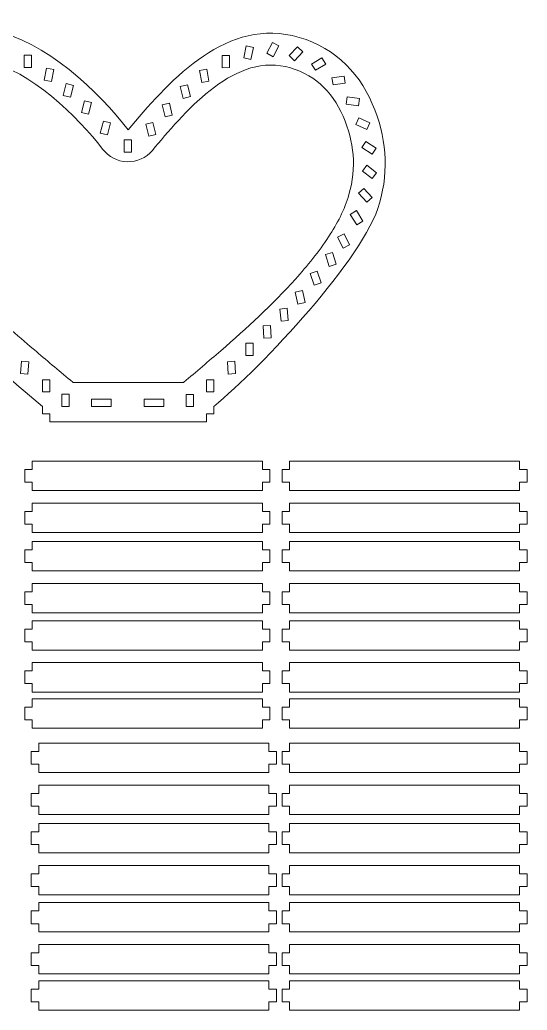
# Model space of a CAD drawing. Header units: inches. Extents: x -430 to 1041, y -180 to 976.
# Drawn here: x 453 to 1041, y -180 to 968 of the extents above; entities that cross this region are included whole.
import ezdxf

# ---------------------------------------------------------------- set-up
doc = ezdxf.new("R2010")
doc.units = ezdxf.units.IN
doc.header["$MEASUREMENT"] = 0
doc.layers.add('_U+0421_U+043B_U+043E_U+0439 1', color=7, linetype='Continuous')

# ---------------------------------------------------------------- blocks, each defined once
blk = doc.blocks.new('block 2')
at = {"layer": '_U+0421_U+043B_U+043E_U+0439 1', "color": 12, "lineweight": 9, "true_color": 0xe30513}
for points in [[(723.5, 935.4), (715.2, 937.2), (712.2, 923.3), (720.5, 921.5), (723.5, 935.4), (723.5, 935.4)], [(753, 937.3), (745.5, 941.3), (738.9, 928.8), (746.4, 924.8), (753, 937.3), (753, 937.3)], [(780.8, 930.4), (774.7, 936.3), (764.9, 926), (771.1, 920.1), (780.8, 930.4), (780.8, 930.4)], [(457.8, 926.6), (466.3, 926.5), (466.2, 912.4), (457.7, 912.4), (457.8, 926.6), (457.8, 926.6)], [(695.6, 926.2), (687.1, 926.2), (687.2, 912), (695.7, 912.1), (695.6, 926.2), (695.6, 926.2)], [(807.3, 916.3), (802.9, 923.6), (790.8, 916.3), (795.2, 909), (807.3, 916.3), (807.3, 916.3)], [(483.7, 911.4), (492.1, 909.9), (489.5, 895.9), (481.1, 897.5), (483.7, 911.4), (483.7, 911.4)], [(669.3, 910.4), (661, 908.8), (663.6, 894.9), (671.9, 896.4), (669.3, 910.4), (669.3, 910.4)], [(829.7, 894), (828.5, 902.4), (814.4, 900.4), (815.7, 892), (829.7, 894), (829.7, 894)], [(506.6, 893.7), (514.9, 891.6), (511.4, 877.8), (503.2, 879.9), (506.6, 893.7), (506.6, 893.7)], [(647, 892.3), (638.7, 890.2), (642.2, 876.5), (650.4, 878.6), (647, 892.3), (647, 892.3)], [(527.6, 873.8), (535.9, 871.7), (532.5, 858), (524.3, 860), (527.6, 873.8), (527.6, 873.8)], [(845.1, 868), (846.3, 876.4), (832.2, 878.3), (831.1, 869.9), (845.1, 868), (845.1, 868)], [(626.2, 871), (617.9, 869), (621.3, 855.2), (629.5, 857.2), (626.2, 871), (626.2, 871)], [(549.6, 850.1), (557.8, 848), (554.4, 834.3), (546.1, 836.3), (549.6, 850.1), (549.6, 850.1)], [(854.9, 840.3), (858.5, 848), (845.6, 853.9), (842, 846.2), (854.9, 840.3), (854.9, 840.3)], [(607.1, 848.5), (598.9, 846.5), (602.3, 832.7), (610.6, 834.8), (607.1, 848.5), (607.1, 848.5)], [(573.9, 828.3), (582.4, 828.3), (582.4, 814.1), (573.9, 814.1), (573.9, 828.3), (573.9, 828.3)], [(860.9, 811.7), (865.6, 818.8), (853.8, 826.5), (849.1, 819.4), (860.9, 811.7), (860.9, 811.7)], [(860.9, 783.6), (866.1, 790.3), (855, 799), (849.7, 792.3), (860.9, 783.6), (860.9, 783.6)], [(854.7, 756), (861, 761.7), (851.5, 772.2), (845.2, 766.5), (854.7, 756), (854.7, 756)], [(843.1, 729.8), (850.4, 734.3), (842.9, 746.4), (835.7, 741.9), (843.1, 729.8), (843.1, 729.8)], [(827.3, 702.8), (834.9, 706.7), (828.5, 719.3), (820.9, 715.5), (827.3, 702.8), (827.3, 702.8)], [(811.3, 681.8), (819.4, 684.4), (815.2, 697.9), (807.1, 695.4), (811.3, 681.8), (811.3, 681.8)], [(793.8, 660), (801.8, 662.7), (797.3, 676.2), (789.2, 673.4), (793.8, 660), (793.8, 660)], [(775.1, 638), (783.4, 639.9), (780.3, 653.7), (772, 651.8), (775.1, 638), (775.1, 638)], [(755.5, 618.2), (763.9, 619.1), (762.4, 633.2), (753.9, 632.3), (755.5, 618.2), (755.5, 618.2)], [(735.5, 598.6), (744, 599.1), (743.3, 613.2), (734.8, 612.8), (735.5, 598.6), (735.5, 598.6)], [(714.8, 578.4), (723.3, 578.6), (723, 592.7), (714.5, 592.6), (714.8, 578.4), (714.8, 578.4)], [(462.1, 557), (453.6, 557.6), (454.6, 571.7), (463.1, 571.1), (462.1, 557), (462.1, 557)], [(694.3, 556.9), (702.8, 557.5), (701.8, 571.7), (693.3, 571.1), (694.3, 556.9), (694.3, 556.9)], [(479, 550.3), (487.5, 550.3), (487.5, 536.2), (479, 536.2), (479, 550.3), (479, 550.3)], [(677.7, 550.3), (669.2, 550.3), (669.2, 536.2), (677.7, 536.2), (677.7, 550.3), (677.7, 550.3)], [(501.5, 533.5), (510, 533.5), (510, 519.3), (501.5, 519.3), (501.5, 533.5), (501.5, 533.5)], [(654.2, 533.4), (645.6, 533.4), (645.6, 519.3), (654.2, 519.3), (654.2, 533.4), (654.2, 533.4)], [(535.9, 519.3), (535.9, 527.8), (558.6, 527.8), (558.6, 519.3), (535.9, 519.3), (535.9, 519.3)], [(619.7, 519.3), (619.7, 527.8), (597, 527.8), (597, 519.3), (619.7, 519.3), (619.7, 519.3)]]:
    blk.add_lwpolyline(points, dxfattribs=at)
for points, knots in [([(479.2, 519.3), (479.2, 519.3), (479.2, 510.8), (479.2, 510.8), (479.2, 510.8), (487.7, 510.8), (487.7, 510.8), (487.7, 510.8), (487.7, 501.7), (487.7, 501.7), (487.7, 501.7), (669.1, 501.7), (669.1, 501.7), (669.1, 501.7), (669.1, 510.8), (669.1, 510.8), (669.1, 510.8), (677.6, 510.8), (677.6, 510.8), (677.6, 510.8), (677.6, 519.3), (677.6, 519.3), (733.3, 565.5), (851.6, 690.8), (869.6, 755.1), (880.8, 794.9), (877.4, 832.1), (861.2, 870.2), (844.4, 909.6), (812.6, 939.4), (768.5, 949.2), (686.7, 967.5), (622.9, 892.8), (578.2, 839.9), (545.6, 883.2), (480.8, 944.9), (421.9, 954.4), (364.7, 963.6), (323.5, 926.2), (300.1, 880.3), (262.8, 807.3), (282.6, 721.4), (335.3, 660.3), (382.4, 605.6), (424.3, 564.9), (479.2, 519.3), (479.2, 519.3), (479.2, 519.3), (479.2, 519.3)], [0, 0, 0, 0, 1, 1, 1, 2, 2, 2, 3, 3, 3, 4, 4, 4, 5, 5, 5, 6, 6, 6, 7, 7, 7, 8, 8, 8, 9, 9, 9, 10, 10, 10, 11, 11, 11, 12, 12, 12, 13, 13, 13, 14, 14, 14, 15, 15, 15, 16, 16, 16, 16]), ([(642.1, 547), (642.3, 547.2), (642.5, 547.4), (642.7, 547.6), (657.2, 559.6), (671.5, 571.7), (685.7, 584), (715.8, 610.2), (745.5, 637.3), (772.2, 667), (786, 682.4), (799.3, 698.7), (810.6, 716.1), (820.3, 731), (829.3, 747.7), (834.1, 765), (843.1, 796.9), (840.2, 825.5), (827.3, 855.7), (814.8, 885.2), (792.1, 906.3), (760.5, 913.3), (698.1, 927.3), (641.7, 858.1), (606.4, 816.2), (598.9, 807.4), (588.7, 802.8), (577.2, 803.1), (565.7, 803.5), (555.8, 808.5), (548.8, 817.8), (521, 854.6), (463, 910.5), (416.1, 918), (376.6, 924.4), (349.4, 895.9), (332.9, 863.5), (317.9, 834.3), (314.4, 802), (320.6, 770.1), (326.8, 738.5), (342.2, 708.7), (363.2, 684.4), (379.3, 665.7), (397.2, 648.4), (415.6, 631.9), (434.1, 615.2), (453.1, 599.2), (472, 583), (486, 571.1), (500, 559.3), (514.1, 547.6), (514.3, 547.4), (514.6, 547.2), (514.8, 547), (514.8, 547), (642.1, 547), (642.1, 547), (642.1, 547), (642.1, 547), (642.1, 547)], [0, 0, 0, 0, 1, 1, 1, 2, 2, 2, 3, 3, 3, 4, 4, 4, 5, 5, 5, 6, 6, 6, 7, 7, 7, 8, 8, 8, 9, 9, 9, 10, 10, 10, 11, 11, 11, 12, 12, 12, 13, 13, 13, 14, 14, 14, 15, 15, 15, 16, 16, 16, 17, 17, 17, 18, 18, 18, 19, 19, 19, 20, 20, 20, 20]), ([(458.8, 446.3), (458.8, 446.3), (467.3, 446.3), (467.3, 446.3), (467.3, 446.3), (467.3, 455.9), (467.3, 455.9), (467.3, 455.9), (733.8, 455.9), (733.8, 455.9), (733.8, 455.9), (733.8, 446.3), (733.8, 446.3), (733.8, 446.3), (742.3, 446.3), (742.3, 446.3), (742.5, 446.3), (742.6, 446.2), (742.6, 446), (742.6, 446), (742.6, 431.8), (742.6, 431.8), (742.6, 431.7), (742.5, 431.5), (742.3, 431.5), (742.3, 431.5), (733.8, 431.5), (733.8, 431.5), (733.8, 431.5), (733.8, 421.9), (733.8, 421.9), (733.8, 421.9), (467.3, 421.9), (467.3, 421.9), (467.3, 421.9), (467.3, 431.5), (467.3, 431.5), (467.3, 431.5), (458.8, 431.5), (458.8, 431.5), (458.7, 431.5), (458.6, 431.7), (458.6, 431.8), (458.6, 431.8), (458.6, 446), (458.6, 446), (458.6, 446.2), (458.7, 446.3), (458.8, 446.3), (458.8, 446.3), (458.8, 446.3), (458.8, 446.3)], [0, 0, 0, 0, 1, 1, 1, 2, 2, 2, 3, 3, 3, 4, 4, 4, 5, 5, 5, 6, 6, 6, 7, 7, 7, 8, 8, 8, 9, 9, 9, 10, 10, 10, 11, 11, 11, 12, 12, 12, 13, 13, 13, 14, 14, 14, 15, 15, 15, 16, 16, 16, 17, 17, 17, 17]), ([(756.9, 446.3), (756.9, 446.3), (765.4, 446.3), (765.4, 446.3), (765.4, 446.3), (765.4, 455.9), (765.4, 455.9), (765.4, 455.9), (1031.8, 455.9), (1031.8, 455.9), (1031.8, 455.9), (1031.8, 446.3), (1031.8, 446.3), (1031.8, 446.3), (1040.3, 446.3), (1040.3, 446.3), (1040.5, 446.3), (1040.6, 446.2), (1040.6, 446), (1040.6, 446), (1040.6, 431.8), (1040.6, 431.8), (1040.6, 431.7), (1040.5, 431.5), (1040.3, 431.5), (1040.3, 431.5), (1031.8, 431.5), (1031.8, 431.5), (1031.8, 431.5), (1031.8, 421.9), (1031.8, 421.9), (1031.8, 421.9), (765.4, 421.9), (765.4, 421.9), (765.4, 421.9), (765.4, 431.5), (765.4, 431.5), (765.4, 431.5), (756.9, 431.5), (756.9, 431.5), (756.7, 431.5), (756.6, 431.7), (756.6, 431.8), (756.6, 431.8), (756.6, 446), (756.6, 446), (756.6, 446.2), (756.7, 446.3), (756.9, 446.3), (756.9, 446.3), (756.9, 446.3), (756.9, 446.3)], [0, 0, 0, 0, 1, 1, 1, 2, 2, 2, 3, 3, 3, 4, 4, 4, 5, 5, 5, 6, 6, 6, 7, 7, 7, 8, 8, 8, 9, 9, 9, 10, 10, 10, 11, 11, 11, 12, 12, 12, 13, 13, 13, 14, 14, 14, 15, 15, 15, 16, 16, 16, 17, 17, 17, 17]), ([(458.8, 397.7), (458.8, 397.7), (467.3, 397.7), (467.3, 397.7), (467.3, 397.7), (467.3, 407.3), (467.3, 407.3), (467.3, 407.3), (733.8, 407.3), (733.8, 407.3), (733.8, 407.3), (733.8, 397.7), (733.8, 397.7), (733.8, 397.7), (742.3, 397.7), (742.3, 397.7), (742.5, 397.7), (742.6, 397.6), (742.6, 397.4), (742.6, 397.4), (742.6, 383.2), (742.6, 383.2), (742.6, 383.1), (742.5, 382.9), (742.3, 382.9), (742.3, 382.9), (733.8, 382.9), (733.8, 382.9), (733.8, 382.9), (733.8, 373.3), (733.8, 373.3), (733.8, 373.3), (467.3, 373.3), (467.3, 373.3), (467.3, 373.3), (467.3, 382.9), (467.3, 382.9), (467.3, 382.9), (458.8, 382.9), (458.8, 382.9), (458.7, 382.9), (458.6, 383.1), (458.6, 383.2), (458.6, 383.2), (458.6, 397.4), (458.6, 397.4), (458.6, 397.6), (458.7, 397.7), (458.8, 397.7), (458.8, 397.7), (458.8, 397.7), (458.8, 397.7)], [0, 0, 0, 0, 1, 1, 1, 2, 2, 2, 3, 3, 3, 4, 4, 4, 5, 5, 5, 6, 6, 6, 7, 7, 7, 8, 8, 8, 9, 9, 9, 10, 10, 10, 11, 11, 11, 12, 12, 12, 13, 13, 13, 14, 14, 14, 15, 15, 15, 16, 16, 16, 17, 17, 17, 17]), ([(756.9, 397.7), (756.9, 397.7), (765.4, 397.7), (765.4, 397.7), (765.4, 397.7), (765.4, 407.3), (765.4, 407.3), (765.4, 407.3), (1031.8, 407.3), (1031.8, 407.3), (1031.8, 407.3), (1031.8, 397.7), (1031.8, 397.7), (1031.8, 397.7), (1040.3, 397.7), (1040.3, 397.7), (1040.5, 397.7), (1040.6, 397.6), (1040.6, 397.4), (1040.6, 397.4), (1040.6, 383.2), (1040.6, 383.2), (1040.6, 383.1), (1040.5, 382.9), (1040.3, 382.9), (1040.3, 382.9), (1031.8, 382.9), (1031.8, 382.9), (1031.8, 382.9), (1031.8, 373.3), (1031.8, 373.3), (1031.8, 373.3), (765.4, 373.3), (765.4, 373.3), (765.4, 373.3), (765.4, 382.9), (765.4, 382.9), (765.4, 382.9), (756.9, 382.9), (756.9, 382.9), (756.7, 382.9), (756.6, 383.1), (756.6, 383.2), (756.6, 383.2), (756.6, 397.4), (756.6, 397.4), (756.6, 397.6), (756.7, 397.7), (756.9, 397.7), (756.9, 397.7), (756.9, 397.7), (756.9, 397.7)], [0, 0, 0, 0, 1, 1, 1, 2, 2, 2, 3, 3, 3, 4, 4, 4, 5, 5, 5, 6, 6, 6, 7, 7, 7, 8, 8, 8, 9, 9, 9, 10, 10, 10, 11, 11, 11, 12, 12, 12, 13, 13, 13, 14, 14, 14, 15, 15, 15, 16, 16, 16, 17, 17, 17, 17]), ([(458.8, 353.2), (458.8, 353.2), (467.3, 353.2), (467.3, 353.2), (467.3, 353.2), (467.3, 362.8), (467.3, 362.8), (467.3, 362.8), (733.8, 362.8), (733.8, 362.8), (733.8, 362.8), (733.8, 353.2), (733.8, 353.2), (733.8, 353.2), (742.3, 353.2), (742.3, 353.2), (742.5, 353.2), (742.6, 353), (742.6, 352.9), (742.6, 352.9), (742.6, 338.7), (742.6, 338.7), (742.6, 338.6), (742.5, 338.4), (742.3, 338.4), (742.3, 338.4), (733.8, 338.4), (733.8, 338.4), (733.8, 338.4), (733.8, 328.8), (733.8, 328.8), (733.8, 328.8), (467.3, 328.8), (467.3, 328.8), (467.3, 328.8), (467.3, 338.4), (467.3, 338.4), (467.3, 338.4), (458.8, 338.4), (458.8, 338.4), (458.7, 338.4), (458.6, 338.6), (458.6, 338.7), (458.6, 338.7), (458.6, 352.9), (458.6, 352.9), (458.6, 353), (458.7, 353.2), (458.8, 353.2), (458.8, 353.2), (458.8, 353.2), (458.8, 353.2)], [0, 0, 0, 0, 1, 1, 1, 2, 2, 2, 3, 3, 3, 4, 4, 4, 5, 5, 5, 6, 6, 6, 7, 7, 7, 8, 8, 8, 9, 9, 9, 10, 10, 10, 11, 11, 11, 12, 12, 12, 13, 13, 13, 14, 14, 14, 15, 15, 15, 16, 16, 16, 17, 17, 17, 17]), ([(756.9, 353.2), (756.9, 353.2), (765.4, 353.2), (765.4, 353.2), (765.4, 353.2), (765.4, 362.8), (765.4, 362.8), (765.4, 362.8), (1031.8, 362.8), (1031.8, 362.8), (1031.8, 362.8), (1031.8, 353.2), (1031.8, 353.2), (1031.8, 353.2), (1040.3, 353.2), (1040.3, 353.2), (1040.5, 353.2), (1040.6, 353), (1040.6, 352.9), (1040.6, 352.9), (1040.6, 338.7), (1040.6, 338.7), (1040.6, 338.6), (1040.5, 338.4), (1040.3, 338.4), (1040.3, 338.4), (1031.8, 338.4), (1031.8, 338.4), (1031.8, 338.4), (1031.8, 328.8), (1031.8, 328.8), (1031.8, 328.8), (765.4, 328.8), (765.4, 328.8), (765.4, 328.8), (765.4, 338.4), (765.4, 338.4), (765.4, 338.4), (756.9, 338.4), (756.9, 338.4), (756.7, 338.4), (756.6, 338.6), (756.6, 338.7), (756.6, 338.7), (756.6, 352.9), (756.6, 352.9), (756.6, 353), (756.7, 353.2), (756.9, 353.2), (756.9, 353.2), (756.9, 353.2), (756.9, 353.2)], [0, 0, 0, 0, 1, 1, 1, 2, 2, 2, 3, 3, 3, 4, 4, 4, 5, 5, 5, 6, 6, 6, 7, 7, 7, 8, 8, 8, 9, 9, 9, 10, 10, 10, 11, 11, 11, 12, 12, 12, 13, 13, 13, 14, 14, 14, 15, 15, 15, 16, 16, 16, 17, 17, 17, 17]), ([(458.8, 304.6), (458.8, 304.6), (467.3, 304.6), (467.3, 304.6), (467.3, 304.6), (467.3, 314.2), (467.3, 314.2), (467.3, 314.2), (733.8, 314.2), (733.8, 314.2), (733.8, 314.2), (733.8, 304.6), (733.8, 304.6), (733.8, 304.6), (742.3, 304.6), (742.3, 304.6), (742.5, 304.6), (742.6, 304.4), (742.6, 304.3), (742.6, 304.3), (742.6, 290.1), (742.6, 290.1), (742.6, 289.9), (742.5, 289.8), (742.3, 289.8), (742.3, 289.8), (733.8, 289.8), (733.8, 289.8), (733.8, 289.8), (733.8, 280.2), (733.8, 280.2), (733.8, 280.2), (467.3, 280.2), (467.3, 280.2), (467.3, 280.2), (467.3, 289.8), (467.3, 289.8), (467.3, 289.8), (458.8, 289.8), (458.8, 289.8), (458.7, 289.8), (458.6, 289.9), (458.6, 290.1), (458.6, 290.1), (458.6, 304.3), (458.6, 304.3), (458.6, 304.4), (458.7, 304.6), (458.8, 304.6), (458.8, 304.6), (458.8, 304.6), (458.8, 304.6)], [0, 0, 0, 0, 1, 1, 1, 2, 2, 2, 3, 3, 3, 4, 4, 4, 5, 5, 5, 6, 6, 6, 7, 7, 7, 8, 8, 8, 9, 9, 9, 10, 10, 10, 11, 11, 11, 12, 12, 12, 13, 13, 13, 14, 14, 14, 15, 15, 15, 16, 16, 16, 17, 17, 17, 17]), ([(756.9, 304.6), (756.9, 304.6), (765.4, 304.6), (765.4, 304.6), (765.4, 304.6), (765.4, 314.2), (765.4, 314.2), (765.4, 314.2), (1031.8, 314.2), (1031.8, 314.2), (1031.8, 314.2), (1031.8, 304.6), (1031.8, 304.6), (1031.8, 304.6), (1040.3, 304.6), (1040.3, 304.6), (1040.5, 304.6), (1040.6, 304.4), (1040.6, 304.3), (1040.6, 304.3), (1040.6, 290.1), (1040.6, 290.1), (1040.6, 289.9), (1040.5, 289.8), (1040.3, 289.8), (1040.3, 289.8), (1031.8, 289.8), (1031.8, 289.8), (1031.8, 289.8), (1031.8, 280.2), (1031.8, 280.2), (1031.8, 280.2), (765.4, 280.2), (765.4, 280.2), (765.4, 280.2), (765.4, 289.8), (765.4, 289.8), (765.4, 289.8), (756.9, 289.8), (756.9, 289.8), (756.7, 289.8), (756.6, 289.9), (756.6, 290.1), (756.6, 290.1), (756.6, 304.3), (756.6, 304.3), (756.6, 304.4), (756.7, 304.6), (756.9, 304.6), (756.9, 304.6), (756.9, 304.6), (756.9, 304.6)], [0, 0, 0, 0, 1, 1, 1, 2, 2, 2, 3, 3, 3, 4, 4, 4, 5, 5, 5, 6, 6, 6, 7, 7, 7, 8, 8, 8, 9, 9, 9, 10, 10, 10, 11, 11, 11, 12, 12, 12, 13, 13, 13, 14, 14, 14, 15, 15, 15, 16, 16, 16, 17, 17, 17, 17]), ([(458.8, 261.4), (458.8, 261.4), (467.3, 261.4), (467.3, 261.4), (467.3, 261.4), (467.3, 271.1), (467.3, 271.1), (467.3, 271.1), (733.8, 271.1), (733.8, 271.1), (733.8, 271.1), (733.8, 261.4), (733.8, 261.4), (733.8, 261.4), (742.3, 261.4), (742.3, 261.4), (742.5, 261.4), (742.6, 261.3), (742.6, 261.1), (742.6, 261.1), (742.6, 247), (742.6, 247), (742.6, 246.8), (742.5, 246.7), (742.3, 246.7), (742.3, 246.7), (733.8, 246.7), (733.8, 246.7), (733.8, 246.7), (733.8, 237.1), (733.8, 237.1), (733.8, 237.1), (467.3, 237.1), (467.3, 237.1), (467.3, 237.1), (467.3, 246.7), (467.3, 246.7), (467.3, 246.7), (458.8, 246.7), (458.8, 246.7), (458.7, 246.7), (458.6, 246.8), (458.6, 247), (458.6, 247), (458.6, 261.1), (458.6, 261.1), (458.6, 261.3), (458.7, 261.4), (458.8, 261.4), (458.8, 261.4), (458.8, 261.4), (458.8, 261.4)], [0, 0, 0, 0, 1, 1, 1, 2, 2, 2, 3, 3, 3, 4, 4, 4, 5, 5, 5, 6, 6, 6, 7, 7, 7, 8, 8, 8, 9, 9, 9, 10, 10, 10, 11, 11, 11, 12, 12, 12, 13, 13, 13, 14, 14, 14, 15, 15, 15, 16, 16, 16, 17, 17, 17, 17]), ([(756.9, 261.4), (756.9, 261.4), (765.4, 261.4), (765.4, 261.4), (765.4, 261.4), (765.4, 271.1), (765.4, 271.1), (765.4, 271.1), (1031.8, 271.1), (1031.8, 271.1), (1031.8, 271.1), (1031.8, 261.4), (1031.8, 261.4), (1031.8, 261.4), (1040.3, 261.4), (1040.3, 261.4), (1040.5, 261.4), (1040.6, 261.3), (1040.6, 261.1), (1040.6, 261.1), (1040.6, 247), (1040.6, 247), (1040.6, 246.8), (1040.5, 246.7), (1040.3, 246.7), (1040.3, 246.7), (1031.8, 246.7), (1031.8, 246.7), (1031.8, 246.7), (1031.8, 237.1), (1031.8, 237.1), (1031.8, 237.1), (765.4, 237.1), (765.4, 237.1), (765.4, 237.1), (765.4, 246.7), (765.4, 246.7), (765.4, 246.7), (756.9, 246.7), (756.9, 246.7), (756.7, 246.7), (756.6, 246.8), (756.6, 247), (756.6, 247), (756.6, 261.1), (756.6, 261.1), (756.6, 261.3), (756.7, 261.4), (756.9, 261.4), (756.9, 261.4), (756.9, 261.4), (756.9, 261.4)], [0, 0, 0, 0, 1, 1, 1, 2, 2, 2, 3, 3, 3, 4, 4, 4, 5, 5, 5, 6, 6, 6, 7, 7, 7, 8, 8, 8, 9, 9, 9, 10, 10, 10, 11, 11, 11, 12, 12, 12, 13, 13, 13, 14, 14, 14, 15, 15, 15, 16, 16, 16, 17, 17, 17, 17]), ([(458.8, 212.8), (458.8, 212.8), (467.3, 212.8), (467.3, 212.8), (467.3, 212.8), (467.3, 222.5), (467.3, 222.5), (467.3, 222.5), (733.8, 222.5), (733.8, 222.5), (733.8, 222.5), (733.8, 212.8), (733.8, 212.8), (733.8, 212.8), (742.3, 212.8), (742.3, 212.8), (742.5, 212.8), (742.6, 212.7), (742.6, 212.5), (742.6, 212.5), (742.6, 198.4), (742.6, 198.4), (742.6, 198.2), (742.5, 198.1), (742.3, 198.1), (742.3, 198.1), (733.8, 198.1), (733.8, 198.1), (733.8, 198.1), (733.8, 188.4), (733.8, 188.4), (733.8, 188.4), (467.3, 188.4), (467.3, 188.4), (467.3, 188.4), (467.3, 198.1), (467.3, 198.1), (467.3, 198.1), (458.8, 198.1), (458.8, 198.1), (458.7, 198.1), (458.6, 198.2), (458.6, 198.4), (458.6, 198.4), (458.6, 212.5), (458.6, 212.5), (458.6, 212.7), (458.7, 212.8), (458.8, 212.8), (458.8, 212.8), (458.8, 212.8), (458.8, 212.8)], [0, 0, 0, 0, 1, 1, 1, 2, 2, 2, 3, 3, 3, 4, 4, 4, 5, 5, 5, 6, 6, 6, 7, 7, 7, 8, 8, 8, 9, 9, 9, 10, 10, 10, 11, 11, 11, 12, 12, 12, 13, 13, 13, 14, 14, 14, 15, 15, 15, 16, 16, 16, 17, 17, 17, 17]), ([(756.9, 212.8), (756.9, 212.8), (765.4, 212.8), (765.4, 212.8), (765.4, 212.8), (765.4, 222.5), (765.4, 222.5), (765.4, 222.5), (1031.8, 222.5), (1031.8, 222.5), (1031.8, 222.5), (1031.8, 212.8), (1031.8, 212.8), (1031.8, 212.8), (1040.3, 212.8), (1040.3, 212.8), (1040.5, 212.8), (1040.6, 212.7), (1040.6, 212.5), (1040.6, 212.5), (1040.6, 198.4), (1040.6, 198.4), (1040.6, 198.2), (1040.5, 198.1), (1040.3, 198.1), (1040.3, 198.1), (1031.8, 198.1), (1031.8, 198.1), (1031.8, 198.1), (1031.8, 188.4), (1031.8, 188.4), (1031.8, 188.4), (765.4, 188.4), (765.4, 188.4), (765.4, 188.4), (765.4, 198.1), (765.4, 198.1), (765.4, 198.1), (756.9, 198.1), (756.9, 198.1), (756.7, 198.1), (756.6, 198.2), (756.6, 198.4), (756.6, 198.4), (756.6, 212.5), (756.6, 212.5), (756.6, 212.7), (756.7, 212.8), (756.9, 212.8), (756.9, 212.8), (756.9, 212.8), (756.9, 212.8)], [0, 0, 0, 0, 1, 1, 1, 2, 2, 2, 3, 3, 3, 4, 4, 4, 5, 5, 5, 6, 6, 6, 7, 7, 7, 8, 8, 8, 9, 9, 9, 10, 10, 10, 11, 11, 11, 12, 12, 12, 13, 13, 13, 14, 14, 14, 15, 15, 15, 16, 16, 16, 17, 17, 17, 17]), ([(458.8, 170.8), (458.8, 170.8), (467.3, 170.8), (467.3, 170.8), (467.3, 170.8), (467.3, 180.4), (467.3, 180.4), (467.3, 180.4), (733.8, 180.4), (733.8, 180.4), (733.8, 180.4), (733.8, 170.8), (733.8, 170.8), (733.8, 170.8), (742.3, 170.8), (742.3, 170.8), (742.5, 170.8), (742.6, 170.7), (742.6, 170.5), (742.6, 170.5), (742.6, 156.3), (742.6, 156.3), (742.6, 156.2), (742.5, 156), (742.3, 156), (742.3, 156), (733.8, 156), (733.8, 156), (733.8, 156), (733.8, 146.4), (733.8, 146.4), (733.8, 146.4), (467.3, 146.4), (467.3, 146.4), (467.3, 146.4), (467.3, 156), (467.3, 156), (467.3, 156), (458.8, 156), (458.8, 156), (458.7, 156), (458.6, 156.2), (458.6, 156.3), (458.6, 156.3), (458.6, 170.5), (458.6, 170.5), (458.6, 170.7), (458.7, 170.8), (458.8, 170.8), (458.8, 170.8), (458.8, 170.8), (458.8, 170.8)], [0, 0, 0, 0, 1, 1, 1, 2, 2, 2, 3, 3, 3, 4, 4, 4, 5, 5, 5, 6, 6, 6, 7, 7, 7, 8, 8, 8, 9, 9, 9, 10, 10, 10, 11, 11, 11, 12, 12, 12, 13, 13, 13, 14, 14, 14, 15, 15, 15, 16, 16, 16, 17, 17, 17, 17]), ([(756.9, 170.8), (756.9, 170.8), (765.4, 170.8), (765.4, 170.8), (765.4, 170.8), (765.4, 180.4), (765.4, 180.4), (765.4, 180.4), (1031.8, 180.4), (1031.8, 180.4), (1031.8, 180.4), (1031.8, 170.8), (1031.8, 170.8), (1031.8, 170.8), (1040.3, 170.8), (1040.3, 170.8), (1040.5, 170.8), (1040.6, 170.7), (1040.6, 170.5), (1040.6, 170.5), (1040.6, 156.3), (1040.6, 156.3), (1040.6, 156.2), (1040.5, 156), (1040.3, 156), (1040.3, 156), (1031.8, 156), (1031.8, 156), (1031.8, 156), (1031.8, 146.4), (1031.8, 146.4), (1031.8, 146.4), (765.4, 146.4), (765.4, 146.4), (765.4, 146.4), (765.4, 156), (765.4, 156), (765.4, 156), (756.9, 156), (756.9, 156), (756.7, 156), (756.6, 156.2), (756.6, 156.3), (756.6, 156.3), (756.6, 170.5), (756.6, 170.5), (756.6, 170.7), (756.7, 170.8), (756.9, 170.8), (756.9, 170.8), (756.9, 170.8), (756.9, 170.8)], [0, 0, 0, 0, 1, 1, 1, 2, 2, 2, 3, 3, 3, 4, 4, 4, 5, 5, 5, 6, 6, 6, 7, 7, 7, 8, 8, 8, 9, 9, 9, 10, 10, 10, 11, 11, 11, 12, 12, 12, 13, 13, 13, 14, 14, 14, 15, 15, 15, 16, 16, 16, 17, 17, 17, 17]), ([(466.4, 119.5), (466.4, 119.5), (474.9, 119.5), (474.9, 119.5), (474.9, 119.5), (474.9, 129.1), (474.9, 129.1), (474.9, 129.1), (741.3, 129.1), (741.3, 129.1), (741.3, 129.1), (741.3, 119.5), (741.3, 119.5), (741.3, 119.5), (749.8, 119.5), (749.8, 119.5), (750, 119.5), (750.1, 119.4), (750.1, 119.2), (750.1, 119.2), (750.1, 105), (750.1, 105), (750.1, 104.9), (750, 104.8), (749.8, 104.8), (749.8, 104.8), (741.3, 104.8), (741.3, 104.8), (741.3, 104.8), (741.3, 95.1), (741.3, 95.1), (741.3, 95.1), (474.9, 95.1), (474.9, 95.1), (474.9, 95.1), (474.9, 104.8), (474.9, 104.8), (474.9, 104.8), (466.4, 104.8), (466.4, 104.8), (466.2, 104.8), (466.1, 104.9), (466.1, 105), (466.1, 105), (466.1, 119.2), (466.1, 119.2), (466.1, 119.4), (466.2, 119.5), (466.4, 119.5), (466.4, 119.5), (466.4, 119.5), (466.4, 119.5)], [0, 0, 0, 0, 1, 1, 1, 2, 2, 2, 3, 3, 3, 4, 4, 4, 5, 5, 5, 6, 6, 6, 7, 7, 7, 8, 8, 8, 9, 9, 9, 10, 10, 10, 11, 11, 11, 12, 12, 12, 13, 13, 13, 14, 14, 14, 15, 15, 15, 16, 16, 16, 17, 17, 17, 17]), ([(756.9, 119.5), (756.9, 119.5), (765.4, 119.5), (765.4, 119.5), (765.4, 119.5), (765.4, 129.2), (765.4, 129.2), (765.4, 129.2), (1031.8, 129.2), (1031.8, 129.2), (1031.8, 129.2), (1031.8, 119.5), (1031.8, 119.5), (1031.8, 119.5), (1040.3, 119.5), (1040.3, 119.5), (1040.5, 119.5), (1040.6, 119.4), (1040.6, 119.2), (1040.6, 119.2), (1040.6, 105.1), (1040.6, 105.1), (1040.6, 104.9), (1040.5, 104.8), (1040.3, 104.8), (1040.3, 104.8), (1031.8, 104.8), (1031.8, 104.8), (1031.8, 104.8), (1031.8, 95.1), (1031.8, 95.1), (1031.8, 95.1), (765.4, 95.1), (765.4, 95.1), (765.4, 95.1), (765.4, 104.8), (765.4, 104.8), (765.4, 104.8), (756.9, 104.8), (756.9, 104.8), (756.7, 104.8), (756.6, 104.9), (756.6, 105.1), (756.6, 105.1), (756.6, 119.2), (756.6, 119.2), (756.6, 119.4), (756.7, 119.5), (756.9, 119.5), (756.9, 119.5), (756.9, 119.5), (756.9, 119.5)], [0, 0, 0, 0, 1, 1, 1, 2, 2, 2, 3, 3, 3, 4, 4, 4, 5, 5, 5, 6, 6, 6, 7, 7, 7, 8, 8, 8, 9, 9, 9, 10, 10, 10, 11, 11, 11, 12, 12, 12, 13, 13, 13, 14, 14, 14, 15, 15, 15, 16, 16, 16, 17, 17, 17, 17]), ([(466.4, 70.9), (466.4, 70.9), (474.9, 70.9), (474.9, 70.9), (474.9, 70.9), (474.9, 80.5), (474.9, 80.5), (474.9, 80.5), (741.3, 80.5), (741.3, 80.5), (741.3, 80.5), (741.3, 70.9), (741.3, 70.9), (741.3, 70.9), (749.8, 70.9), (749.8, 70.9), (750, 70.9), (750.1, 70.8), (750.1, 70.6), (750.1, 70.6), (750.1, 56.4), (750.1, 56.4), (750.1, 56.3), (750, 56.2), (749.8, 56.2), (749.8, 56.2), (741.3, 56.2), (741.3, 56.2), (741.3, 56.2), (741.3, 46.5), (741.3, 46.5), (741.3, 46.5), (474.9, 46.5), (474.9, 46.5), (474.9, 46.5), (474.9, 56.2), (474.9, 56.2), (474.9, 56.2), (466.4, 56.2), (466.4, 56.2), (466.2, 56.2), (466.1, 56.3), (466.1, 56.4), (466.1, 56.4), (466.1, 70.6), (466.1, 70.6), (466.1, 70.8), (466.2, 70.9), (466.4, 70.9), (466.4, 70.9), (466.4, 70.9), (466.4, 70.9)], [0, 0, 0, 0, 1, 1, 1, 2, 2, 2, 3, 3, 3, 4, 4, 4, 5, 5, 5, 6, 6, 6, 7, 7, 7, 8, 8, 8, 9, 9, 9, 10, 10, 10, 11, 11, 11, 12, 12, 12, 13, 13, 13, 14, 14, 14, 15, 15, 15, 16, 16, 16, 17, 17, 17, 17]), ([(756.9, 70.9), (756.9, 70.9), (765.4, 70.9), (765.4, 70.9), (765.4, 70.9), (765.4, 80.5), (765.4, 80.5), (765.4, 80.5), (1031.8, 80.5), (1031.8, 80.5), (1031.8, 80.5), (1031.8, 70.9), (1031.8, 70.9), (1031.8, 70.9), (1040.3, 70.9), (1040.3, 70.9), (1040.5, 70.9), (1040.6, 70.8), (1040.6, 70.6), (1040.6, 70.6), (1040.6, 56.5), (1040.6, 56.5), (1040.6, 56.3), (1040.5, 56.2), (1040.3, 56.2), (1040.3, 56.2), (1031.8, 56.2), (1031.8, 56.2), (1031.8, 56.2), (1031.8, 46.5), (1031.8, 46.5), (1031.8, 46.5), (765.4, 46.5), (765.4, 46.5), (765.4, 46.5), (765.4, 56.2), (765.4, 56.2), (765.4, 56.2), (756.9, 56.2), (756.9, 56.2), (756.7, 56.2), (756.6, 56.3), (756.6, 56.5), (756.6, 56.5), (756.6, 70.6), (756.6, 70.6), (756.6, 70.8), (756.7, 70.9), (756.9, 70.9), (756.9, 70.9), (756.9, 70.9), (756.9, 70.9)], [0, 0, 0, 0, 1, 1, 1, 2, 2, 2, 3, 3, 3, 4, 4, 4, 5, 5, 5, 6, 6, 6, 7, 7, 7, 8, 8, 8, 9, 9, 9, 10, 10, 10, 11, 11, 11, 12, 12, 12, 13, 13, 13, 14, 14, 14, 15, 15, 15, 16, 16, 16, 17, 17, 17, 17]), ([(466.4, 26.4), (466.4, 26.4), (474.9, 26.4), (474.9, 26.4), (474.9, 26.4), (474.9, 36), (474.9, 36), (474.9, 36), (741.3, 36), (741.3, 36), (741.3, 36), (741.3, 26.4), (741.3, 26.4), (741.3, 26.4), (749.8, 26.4), (749.8, 26.4), (750, 26.4), (750.1, 26.3), (750.1, 26.1), (750.1, 26.1), (750.1, 11.9), (750.1, 11.9), (750.1, 11.8), (750, 11.6), (749.8, 11.6), (749.8, 11.6), (741.3, 11.6), (741.3, 11.6), (741.3, 11.6), (741.3, 2), (741.3, 2), (741.3, 2), (474.9, 2), (474.9, 2), (474.9, 2), (474.9, 11.6), (474.9, 11.6), (474.9, 11.6), (466.4, 11.6), (466.4, 11.6), (466.2, 11.6), (466.1, 11.8), (466.1, 11.9), (466.1, 11.9), (466.1, 26.1), (466.1, 26.1), (466.1, 26.3), (466.2, 26.4), (466.4, 26.4), (466.4, 26.4), (466.4, 26.4), (466.4, 26.4)], [0, 0, 0, 0, 1, 1, 1, 2, 2, 2, 3, 3, 3, 4, 4, 4, 5, 5, 5, 6, 6, 6, 7, 7, 7, 8, 8, 8, 9, 9, 9, 10, 10, 10, 11, 11, 11, 12, 12, 12, 13, 13, 13, 14, 14, 14, 15, 15, 15, 16, 16, 16, 17, 17, 17, 17]), ([(756.9, 26.4), (756.9, 26.4), (765.4, 26.4), (765.4, 26.4), (765.4, 26.4), (765.4, 36), (765.4, 36), (765.4, 36), (1031.8, 36), (1031.8, 36), (1031.8, 36), (1031.8, 26.4), (1031.8, 26.4), (1031.8, 26.4), (1040.3, 26.4), (1040.3, 26.4), (1040.5, 26.4), (1040.6, 26.3), (1040.6, 26.1), (1040.6, 26.1), (1040.6, 11.9), (1040.6, 11.9), (1040.6, 11.8), (1040.5, 11.7), (1040.3, 11.7), (1040.3, 11.7), (1031.8, 11.7), (1031.8, 11.7), (1031.8, 11.7), (1031.8, 2), (1031.8, 2), (1031.8, 2), (765.4, 2), (765.4, 2), (765.4, 2), (765.4, 11.7), (765.4, 11.7), (765.4, 11.7), (756.9, 11.7), (756.9, 11.7), (756.7, 11.7), (756.6, 11.8), (756.6, 11.9), (756.6, 11.9), (756.6, 26.1), (756.6, 26.1), (756.6, 26.3), (756.7, 26.4), (756.9, 26.4), (756.9, 26.4), (756.9, 26.4), (756.9, 26.4)], [0, 0, 0, 0, 1, 1, 1, 2, 2, 2, 3, 3, 3, 4, 4, 4, 5, 5, 5, 6, 6, 6, 7, 7, 7, 8, 8, 8, 9, 9, 9, 10, 10, 10, 11, 11, 11, 12, 12, 12, 13, 13, 13, 14, 14, 14, 15, 15, 15, 16, 16, 16, 17, 17, 17, 17]), ([(466.4, -22.2), (466.4, -22.2), (474.9, -22.2), (474.9, -22.2), (474.9, -22.2), (474.9, -12.6), (474.9, -12.6), (474.9, -12.6), (741.3, -12.6), (741.3, -12.6), (741.3, -12.6), (741.3, -22.2), (741.3, -22.2), (741.3, -22.2), (749.8, -22.2), (749.8, -22.2), (750, -22.2), (750.1, -22.4), (750.1, -22.5), (750.1, -22.5), (750.1, -36.7), (750.1, -36.7), (750.1, -36.8), (750, -37), (749.8, -37), (749.8, -37), (741.3, -37), (741.3, -37), (741.3, -37), (741.3, -46.6), (741.3, -46.6), (741.3, -46.6), (474.9, -46.6), (474.9, -46.6), (474.9, -46.6), (474.9, -37), (474.9, -37), (474.9, -37), (466.4, -37), (466.4, -37), (466.2, -37), (466.1, -36.8), (466.1, -36.7), (466.1, -36.7), (466.1, -22.5), (466.1, -22.5), (466.1, -22.4), (466.2, -22.2), (466.4, -22.2), (466.4, -22.2), (466.4, -22.2), (466.4, -22.2)], [0, 0, 0, 0, 1, 1, 1, 2, 2, 2, 3, 3, 3, 4, 4, 4, 5, 5, 5, 6, 6, 6, 7, 7, 7, 8, 8, 8, 9, 9, 9, 10, 10, 10, 11, 11, 11, 12, 12, 12, 13, 13, 13, 14, 14, 14, 15, 15, 15, 16, 16, 16, 17, 17, 17, 17]), ([(756.9, -22.2), (756.9, -22.2), (765.4, -22.2), (765.4, -22.2), (765.4, -22.2), (765.4, -12.6), (765.4, -12.6), (765.4, -12.6), (1031.8, -12.6), (1031.8, -12.6), (1031.8, -12.6), (1031.8, -22.2), (1031.8, -22.2), (1031.8, -22.2), (1040.3, -22.2), (1040.3, -22.2), (1040.5, -22.2), (1040.6, -22.3), (1040.6, -22.5), (1040.6, -22.5), (1040.6, -36.7), (1040.6, -36.7), (1040.6, -36.8), (1040.5, -37), (1040.3, -37), (1040.3, -37), (1031.8, -37), (1031.8, -37), (1031.8, -37), (1031.8, -46.6), (1031.8, -46.6), (1031.8, -46.6), (765.4, -46.6), (765.4, -46.6), (765.4, -46.6), (765.4, -37), (765.4, -37), (765.4, -37), (756.9, -37), (756.9, -37), (756.7, -37), (756.6, -36.8), (756.6, -36.7), (756.6, -36.7), (756.6, -22.5), (756.6, -22.5), (756.6, -22.3), (756.7, -22.2), (756.9, -22.2), (756.9, -22.2), (756.9, -22.2), (756.9, -22.2)], [0, 0, 0, 0, 1, 1, 1, 2, 2, 2, 3, 3, 3, 4, 4, 4, 5, 5, 5, 6, 6, 6, 7, 7, 7, 8, 8, 8, 9, 9, 9, 10, 10, 10, 11, 11, 11, 12, 12, 12, 13, 13, 13, 14, 14, 14, 15, 15, 15, 16, 16, 16, 17, 17, 17, 17]), ([(466.4, -65.4), (466.4, -65.4), (474.9, -65.4), (474.9, -65.4), (474.9, -65.4), (474.9, -55.7), (474.9, -55.7), (474.9, -55.7), (741.3, -55.7), (741.3, -55.7), (741.3, -55.7), (741.3, -65.4), (741.3, -65.4), (741.3, -65.4), (749.8, -65.4), (749.8, -65.4), (750, -65.4), (750.1, -65.5), (750.1, -65.6), (750.1, -65.6), (750.1, -79.8), (750.1, -79.8), (750.1, -80), (750, -80.1), (749.8, -80.1), (749.8, -80.1), (741.3, -80.1), (741.3, -80.1), (741.3, -80.1), (741.3, -89.7), (741.3, -89.7), (741.3, -89.7), (474.9, -89.7), (474.9, -89.7), (474.9, -89.7), (474.9, -80.1), (474.9, -80.1), (474.9, -80.1), (466.4, -80.1), (466.4, -80.1), (466.2, -80.1), (466.1, -80), (466.1, -79.8), (466.1, -79.8), (466.1, -65.6), (466.1, -65.6), (466.1, -65.5), (466.2, -65.4), (466.4, -65.4), (466.4, -65.4), (466.4, -65.4), (466.4, -65.4)], [0, 0, 0, 0, 1, 1, 1, 2, 2, 2, 3, 3, 3, 4, 4, 4, 5, 5, 5, 6, 6, 6, 7, 7, 7, 8, 8, 8, 9, 9, 9, 10, 10, 10, 11, 11, 11, 12, 12, 12, 13, 13, 13, 14, 14, 14, 15, 15, 15, 16, 16, 16, 17, 17, 17, 17]), ([(756.9, -65.3), (756.9, -65.3), (765.4, -65.3), (765.4, -65.3), (765.4, -65.3), (765.4, -55.7), (765.4, -55.7), (765.4, -55.7), (1031.8, -55.7), (1031.8, -55.7), (1031.8, -55.7), (1031.8, -65.3), (1031.8, -65.3), (1031.8, -65.3), (1040.3, -65.3), (1040.3, -65.3), (1040.5, -65.3), (1040.6, -65.5), (1040.6, -65.6), (1040.6, -65.6), (1040.6, -79.8), (1040.6, -79.8), (1040.6, -79.9), (1040.5, -80.1), (1040.3, -80.1), (1040.3, -80.1), (1031.8, -80.1), (1031.8, -80.1), (1031.8, -80.1), (1031.8, -89.7), (1031.8, -89.7), (1031.8, -89.7), (765.4, -89.7), (765.4, -89.7), (765.4, -89.7), (765.4, -80.1), (765.4, -80.1), (765.4, -80.1), (756.9, -80.1), (756.9, -80.1), (756.7, -80.1), (756.6, -79.9), (756.6, -79.8), (756.6, -79.8), (756.6, -65.6), (756.6, -65.6), (756.6, -65.5), (756.7, -65.3), (756.9, -65.3), (756.9, -65.3), (756.9, -65.3), (756.9, -65.3)], [0, 0, 0, 0, 1, 1, 1, 2, 2, 2, 3, 3, 3, 4, 4, 4, 5, 5, 5, 6, 6, 6, 7, 7, 7, 8, 8, 8, 9, 9, 9, 10, 10, 10, 11, 11, 11, 12, 12, 12, 13, 13, 13, 14, 14, 14, 15, 15, 15, 16, 16, 16, 17, 17, 17, 17]), ([(466.4, -114), (466.4, -114), (474.9, -114), (474.9, -114), (474.9, -114), (474.9, -104.3), (474.9, -104.3), (474.9, -104.3), (741.3, -104.3), (741.3, -104.3), (741.3, -104.3), (741.3, -114), (741.3, -114), (741.3, -114), (749.8, -114), (749.8, -114), (750, -114), (750.1, -114.1), (750.1, -114.2), (750.1, -114.2), (750.1, -128.4), (750.1, -128.4), (750.1, -128.6), (750, -128.7), (749.8, -128.7), (749.8, -128.7), (741.3, -128.7), (741.3, -128.7), (741.3, -128.7), (741.3, -138.3), (741.3, -138.3), (741.3, -138.3), (474.9, -138.3), (474.9, -138.3), (474.9, -138.3), (474.9, -128.7), (474.9, -128.7), (474.9, -128.7), (466.4, -128.7), (466.4, -128.7), (466.2, -128.7), (466.1, -128.6), (466.1, -128.4), (466.1, -128.4), (466.1, -114.2), (466.1, -114.2), (466.1, -114.1), (466.2, -114), (466.4, -114), (466.4, -114), (466.4, -114), (466.4, -114)], [0, 0, 0, 0, 1, 1, 1, 2, 2, 2, 3, 3, 3, 4, 4, 4, 5, 5, 5, 6, 6, 6, 7, 7, 7, 8, 8, 8, 9, 9, 9, 10, 10, 10, 11, 11, 11, 12, 12, 12, 13, 13, 13, 14, 14, 14, 15, 15, 15, 16, 16, 16, 17, 17, 17, 17]), ([(756.9, -113.9), (756.9, -113.9), (765.4, -113.9), (765.4, -113.9), (765.4, -113.9), (765.4, -104.3), (765.4, -104.3), (765.4, -104.3), (1031.8, -104.3), (1031.8, -104.3), (1031.8, -104.3), (1031.8, -113.9), (1031.8, -113.9), (1031.8, -113.9), (1040.3, -113.9), (1040.3, -113.9), (1040.5, -113.9), (1040.6, -114.1), (1040.6, -114.2), (1040.6, -114.2), (1040.6, -128.4), (1040.6, -128.4), (1040.6, -128.6), (1040.5, -128.7), (1040.3, -128.7), (1040.3, -128.7), (1031.8, -128.7), (1031.8, -128.7), (1031.8, -128.7), (1031.8, -138.3), (1031.8, -138.3), (1031.8, -138.3), (765.4, -138.3), (765.4, -138.3), (765.4, -138.3), (765.4, -128.7), (765.4, -128.7), (765.4, -128.7), (756.9, -128.7), (756.9, -128.7), (756.7, -128.7), (756.6, -128.6), (756.6, -128.4), (756.6, -128.4), (756.6, -114.2), (756.6, -114.2), (756.6, -114.1), (756.7, -113.9), (756.9, -113.9), (756.9, -113.9), (756.9, -113.9), (756.9, -113.9)], [0, 0, 0, 0, 1, 1, 1, 2, 2, 2, 3, 3, 3, 4, 4, 4, 5, 5, 5, 6, 6, 6, 7, 7, 7, 8, 8, 8, 9, 9, 9, 10, 10, 10, 11, 11, 11, 12, 12, 12, 13, 13, 13, 14, 14, 14, 15, 15, 15, 16, 16, 16, 17, 17, 17, 17]), ([(466.4, -156), (466.4, -156), (474.9, -156), (474.9, -156), (474.9, -156), (474.9, -146.4), (474.9, -146.4), (474.9, -146.4), (741.3, -146.4), (741.3, -146.4), (741.3, -146.4), (741.3, -156), (741.3, -156), (741.3, -156), (749.8, -156), (749.8, -156), (750, -156), (750.1, -156.1), (750.1, -156.3), (750.1, -156.3), (750.1, -170.5), (750.1, -170.5), (750.1, -170.6), (750, -170.7), (749.8, -170.7), (749.8, -170.7), (741.3, -170.7), (741.3, -170.7), (741.3, -170.7), (741.3, -180.4), (741.3, -180.4), (741.3, -180.4), (474.9, -180.4), (474.9, -180.4), (474.9, -180.4), (474.9, -170.7), (474.9, -170.7), (474.9, -170.7), (466.4, -170.7), (466.4, -170.7), (466.2, -170.7), (466.1, -170.6), (466.1, -170.5), (466.1, -170.5), (466.1, -156.3), (466.1, -156.3), (466.1, -156.1), (466.2, -156), (466.4, -156), (466.4, -156), (466.4, -156), (466.4, -156)], [0, 0, 0, 0, 1, 1, 1, 2, 2, 2, 3, 3, 3, 4, 4, 4, 5, 5, 5, 6, 6, 6, 7, 7, 7, 8, 8, 8, 9, 9, 9, 10, 10, 10, 11, 11, 11, 12, 12, 12, 13, 13, 13, 14, 14, 14, 15, 15, 15, 16, 16, 16, 17, 17, 17, 17]), ([(756.9, -156), (756.9, -156), (765.4, -156), (765.4, -156), (765.4, -156), (765.4, -146.3), (765.4, -146.3), (765.4, -146.3), (1031.8, -146.3), (1031.8, -146.3), (1031.8, -146.3), (1031.8, -156), (1031.8, -156), (1031.8, -156), (1040.3, -156), (1040.3, -156), (1040.5, -156), (1040.6, -156.1), (1040.6, -156.3), (1040.6, -156.3), (1040.6, -170.4), (1040.6, -170.4), (1040.6, -170.6), (1040.5, -170.7), (1040.3, -170.7), (1040.3, -170.7), (1031.8, -170.7), (1031.8, -170.7), (1031.8, -170.7), (1031.8, -180.4), (1031.8, -180.4), (1031.8, -180.4), (765.4, -180.4), (765.4, -180.4), (765.4, -180.4), (765.4, -170.7), (765.4, -170.7), (765.4, -170.7), (756.9, -170.7), (756.9, -170.7), (756.7, -170.7), (756.6, -170.6), (756.6, -170.4), (756.6, -170.4), (756.6, -156.3), (756.6, -156.3), (756.6, -156.1), (756.7, -156), (756.9, -156), (756.9, -156), (756.9, -156), (756.9, -156)], [0, 0, 0, 0, 1, 1, 1, 2, 2, 2, 3, 3, 3, 4, 4, 4, 5, 5, 5, 6, 6, 6, 7, 7, 7, 8, 8, 8, 9, 9, 9, 10, 10, 10, 11, 11, 11, 12, 12, 12, 13, 13, 13, 14, 14, 14, 15, 15, 15, 16, 16, 16, 17, 17, 17, 17])]:
    blk.add_open_spline(points, degree=3, knots=knots, dxfattribs=at)

msp = doc.modelspace()

# ---------------------------------------------------------------- block references
at = {"layer": '_U+0421_U+043B_U+043E_U+0439 1'}
msp.add_blockref('block 2', (0, 0), dxfattribs=at)

doc.saveas('drawing.dxf')
